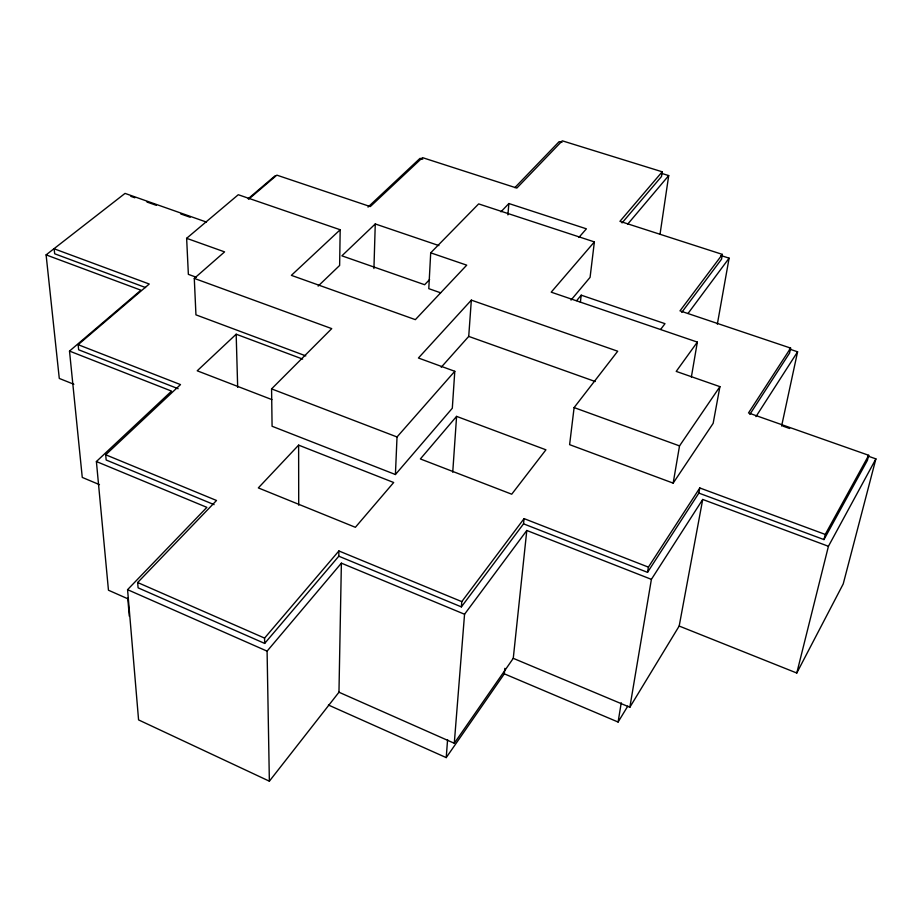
<?xml version="1.0" encoding="UTF-8"?>
<svg xmlns="http://www.w3.org/2000/svg" width="922" height="922" viewBox="0 0 922 922"><rect width="100%" height="100%" fill="white"/><g stroke="black" fill="none" stroke-linecap="round" stroke-linejoin="round"><path stroke-width="1.38" d="M196.374 277.28L188.365 274.353L186.636 238.314L238.279 194.726L340.183 229.751L339.63 265.455L318.136 286.097M338.8 556.208L338.893 550.953L461.784 601.628L461.38 606.895L338.8 556.208L264.672 643.418L138.093 587.833L137.666 582.52L216.52 500.485L105.707 454.777L180.505 384.601L78.151 344.678L78.647 349.784L178.13 388.704M338.962 692.226L341.382 563.158L464.55 614.248L454.281 743.27L338.962 692.226L269.362 781.188L138.577 719.909L127.57 589.665L206.862 507.354L96.395 461.53L171.561 391.112L69.507 351.075L82.265 477.423L99.472 484.649M373.929 268.533L375.266 223.954L438.907 245.586M305.804 355.88L195.948 314.851L194.288 278.398L331.736 328.624L271.575 388.888L272.082 426.264L395.411 474.53L397.025 436.97L454.788 371.289L418.427 358.013L471.338 300.134L617.705 351.224L574.106 407.582L569.612 444.658L673.164 483.128L713.155 423.348L719.921 386.652L676.218 371.405L697.343 342.097L551.206 292.17L594.379 241.91L478.656 203.9L430.701 252.835L428.788 288.655L440.601 292.793M454.788 371.289L452.31 408.239L395.411 474.53M452.737 472.202L456.586 416.375L545.928 449.809L511.722 494.204L420.374 458.949L456.586 416.375M441.212 367.256L468.722 336.403L471.338 300.134M328.416 705.03L446.225 757.607L447.585 739.605M507.907 214.895L508.875 203.531L586.404 228.829L578.889 237.427M446.225 757.607L504.311 673.832L504.864 668.335M523.535 523.834L524.076 518.625L648.397 567.122L647.532 572.343L523.535 523.834L461.38 606.895M513.266 658.331L526.796 530.473L651.393 579.35L629.853 707.255L513.266 658.331L454.281 743.27M580.376 302.266L581.217 295.167L664.993 323.668L660.705 329.338M594.379 241.91L590.08 277.361L571.018 300.088M248.733 199.14L276.865 175.145L370.287 206.586L422.483 157.627L516.839 188.076L562.27 140.812L662.192 171.792L661.5 176.505L622.062 222.917M660.071 233.981L668.715 175.583L661.869 173.463M504.311 673.832L618.097 722.041L621.244 702.794M673.164 483.128L679.526 445.902L719.921 386.652M691.362 377.04L697.343 342.097M662.192 171.792L619.941 221.338L722.364 254.391L721.511 259.232L681.738 312.397M717.339 324.164L729.106 258.16L720.923 255.521M647.532 572.343L698.853 493.097L699.798 487.957L825.248 534.426L868.72 455.295L748.503 412.952L790.627 348.09L679.998 310.852L722.364 254.391M629.853 707.255L679.18 626.05L702.714 499.459L828.429 546.285L875.9 458.879L867.809 456.033M790.627 348.09L789.566 353.057L749.828 414.404M781.614 426.022L797.588 351.801L789.405 349.046M698.853 493.097L823.968 539.589L825.248 534.426M679.18 626.05L796.781 673.025L828.429 546.285M868.72 455.295L867.406 460.366L823.968 539.589M875.9 458.879L843.215 583.949L796.781 673.025M618.097 722.041L627.79 706.125M651.393 579.35L702.714 499.459M755.948 416.617L797.588 351.801M648.397 567.122L699.798 487.957M464.55 614.248L526.796 530.473M688.031 313.457L729.106 258.16M461.784 601.628L524.076 518.625M576.665 300.63L581.217 295.167M269.362 781.188L267.092 651.139L341.382 563.158M627.767 224.058L668.715 175.583M264.672 643.418L264.579 638.093L338.893 550.953M298.624 445.13L258.333 487.911L355.373 527.303L393.682 482.506L298.624 445.13L298.716 505.198M500.957 211.806L508.875 203.531M429.617 279.55L424.639 284.725L341.889 255.832L375.266 223.954M514.856 187.627L559.193 141.596L561.936 142.437M368.016 207.081L420.04 158.342L422.76 159.218M302.635 359.084L236.17 334.213L197.216 370.805L271.875 399.595M340.183 229.751L291.375 275.355L415.361 319.646L466.728 265.156L430.701 252.835M194.288 278.398L224.588 251.879L186.636 238.314M78.151 344.678L149.249 284.022L54.168 248.802L54.675 253.781L145.561 287.549M69.507 351.075L140.916 290.188L46.1 254.875L59.285 378.446L73.864 384.267M248.168 198.749L275.113 175.779M46.1 254.875L125.035 193.401L206.493 222.087M130.786 196.34L134.843 197.769M146.99 202.045L156.44 205.375M180.747 213.939L190.197 217.269M782.905 426.114L789.635 428.488M468.722 336.403L595.209 381.524M574.106 407.582L679.526 445.902M271.575 388.888L397.025 436.97M214.1 504.634L106.168 460.009L105.707 454.777M137.666 582.52L264.579 638.093M127.57 589.665L267.092 651.139M127.985 598.851L108.462 590.218L96.395 461.53M127.766 598.113L129.287 616.15M236.17 334.213L237.68 387.367"/></g></svg>
